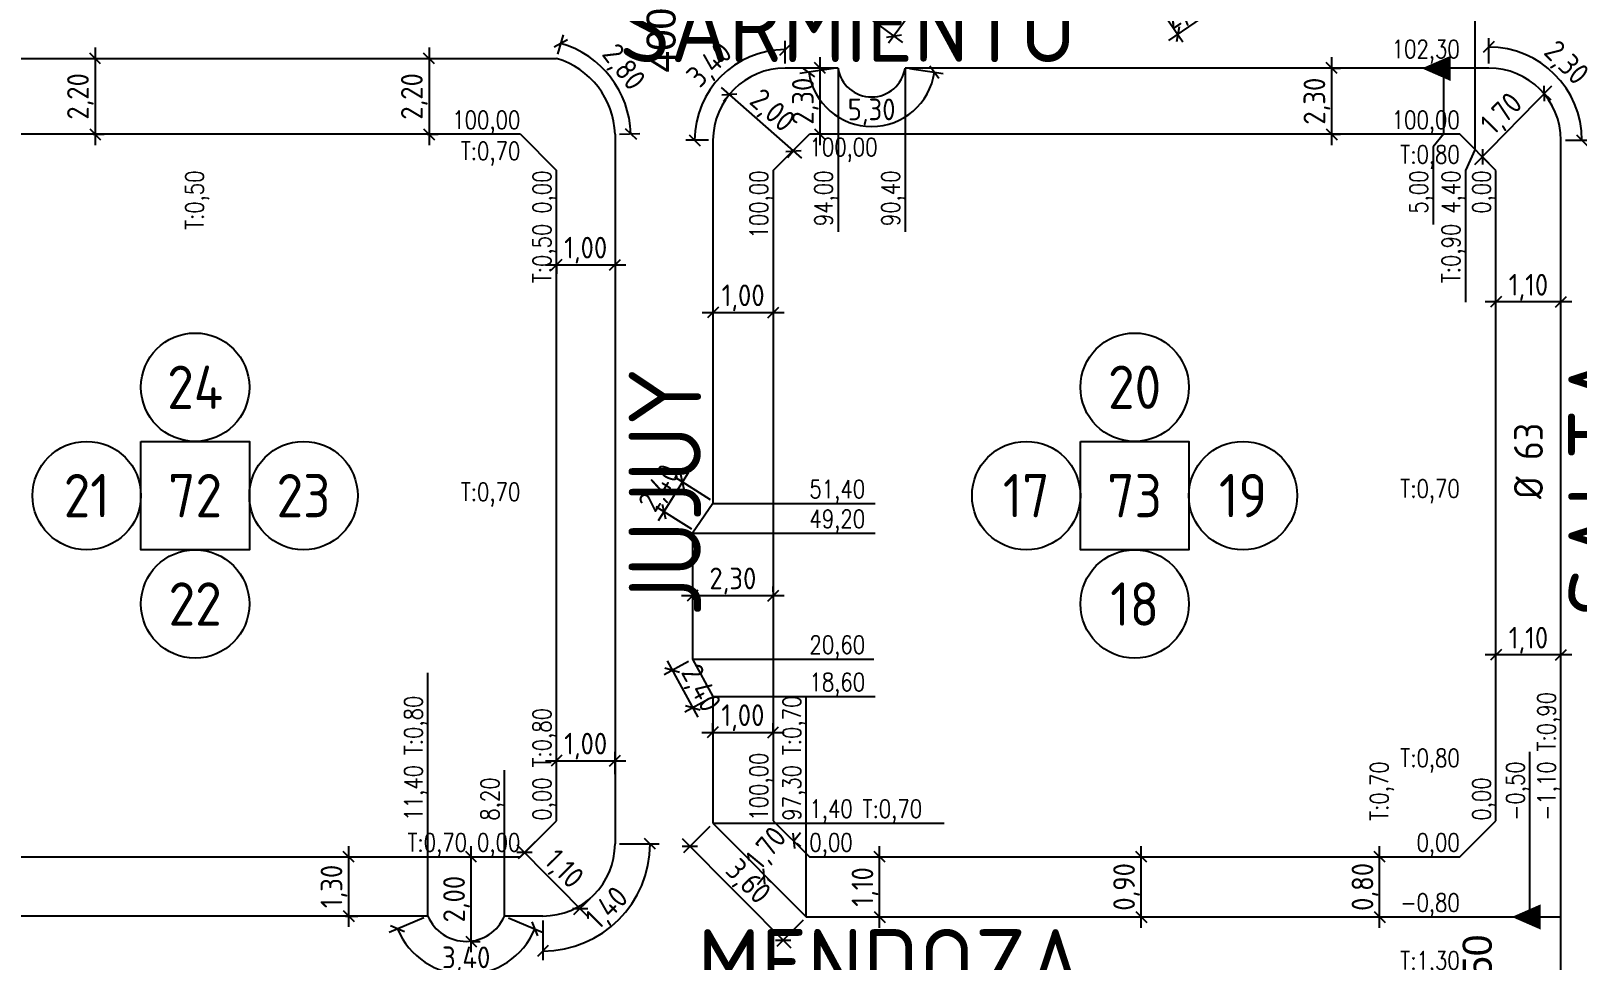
# Model space of a CAD drawing. Extents: x -48 to 13651, y -112 to 3468.
# Drawn here: x 2319.5 to 2533.5, y 1224.9 to 1353.5 of the extents above; entities that cross this region are included whole.
import ezdxf
from ezdxf.enums import TextEntityAlignment as Align

# ---------------------------------------------------------------- set-up
doc = ezdxf.new("R2010")
doc.units = 0
doc.header["$LTSCALE"] = 6
doc.header["$MEASUREMENT"] = 0
doc.layers.get('0').update_dxf_attribs({"linetype": 'CONTINUOUS'})
doc.layers.get('DEFPOINTS').update_dxf_attribs({"linetype": 'CONTINUOUS'})
for name, color, linetype in [('50', 41, 'CONTINUOUS'), ('63', 171, 'CONTINUOUS'), ('COTA', 2, 'CONTINUOUS'), ('MANZANAS', 7, 'CONTINUOUS'), ('NUMCASA', 12, 'CONTINUOUS'), ('NUMERO-CROQUIS', 13, 'CONTINUOUS'), ('NUMERO-MANZANA', 4, 'CONTINUOUS'), ('PROGRESIVA', 60, 'CONTINUOUS'), ('REDUCCIONES', 13, 'CONTINUOUS'), ('TXTDIAMETRO', 7, 'CONTINUOUS')]:
    doc.layers.add(name, color=color, linetype=linetype)
doc.layers.add('ATENCION', color=7, linetype='CONTINUOUS', plot=False)
doc.styles.add('ABADIMTCONDE', font='isocp.shx')
doc.styles.add('GEOSLAB703LTBT', font='isocp.shx', dxfattribs={"width": 0.9, "height": 8})
doc.styles.add('GOTHICE', font='GOTHICE.shx', dxfattribs={"height": 0.6})
doc.styles.add('ROMANS', font='romans.shx', dxfattribs={"width": 0.8, "height": 2.5})
doc.dimstyles.new('COTA02', dxfattribs={"dimtxt": 3, "dimasz": 1.5, "dimexe": 1.25, "dimexo": 0.625, "dimgap": 0.3, "dimtad": 1, "dimtoh": 1, "dimdsep": 46, "dimlunit": 6, "dimtxsty": 'ABADIMTCONDE', "dimblk1": 'OBLIQUE', "dimblk2": 'OBLIQUE', "dimsah": 1, "dimcen": 2.5, "dimdle": 1.5, "dimclrd": 60, "dimclre": 60, "dimclrt": 256, "dimadec": 0, "dimazin": 0, "dimtfac": 1, "dimtix": 1, "dimtofl": 0, "dimtmove": 0, "dimatfit": 0, "dimldrblk": 'OBLIQUE', "dimfxl": 1, "dimtolj": 1, "dimtzin": 0, "dimarcsym": 0})

# ---------------------------------------------------------------- blocks, each defined once
blk = doc.blocks.new('_OBLIQUE')
at = {"color": 0, "linetype": 'ByBlock'}
blk.add_line((-0.5, -0.5), (0.5, 0.5), dxfattribs=at)
blk = doc.blocks.new('*D57')
at = {"layer": 'COTA', "color": 60, "lineweight": -2, "transparency": 16777216}
for p, q in [((2434.78, 1361.59), (2431.28, 1356.85)), ((2440.14, 1351.87), (2430.82, 1358.75)), ((2441.69, 1356.49), (2438.19, 1351.75))]:
    blk.add_line(p, q, dxfattribs=at)
at = {"layer": 'DEFPOINTS', "color": 0, "transparency": 16777216}
for p in [(2435.15, 1362.1), (2432.02, 1357.86), (2442.06, 1357)]:
    blk.add_point(p, dxfattribs=at)
at = {"layer": 'COTA', "color": 60, "lineweight": -2, "transparency": 16777216, "xscale": 1.5, "yscale": 1.5, "zscale": 1.5}
for p, rotation in [((2432.02, 1357.86), 143.5739151865814), ((2438.94, 1352.76), 323.5739151865814)]:
    blk.add_blockref('_OBLIQUE', p, dxfattribs=dict(at, rotation=rotation))
at = {"layer": 'COTA', "transparency": 16777216, "insert": (2436.68, 1356.94), "char_height": 3, "attachment_point": 5, "rotation": 323.5739, "style": 'ABADIMTCONDE'}
blk.add_mtext('\\A1;3,00', dxfattribs=at)
blk = doc.blocks.new('*D60')
at = {"layer": 'COTA', "color": 60, "lineweight": -2, "transparency": 16777216}
for p, q in [((2480.62, 1359.78), (2483.73, 1355.25)), ((2475.81, 1356.48), (2478.92, 1351.95)), ((2476.98, 1352.13), (2484.26, 1357.13))]:
    blk.add_line(p, q, dxfattribs=at)
at = {"layer": 'DEFPOINTS', "color": 0, "transparency": 16777216}
for p in [(2480.26, 1360.3), (2475.46, 1357), (2483.02, 1356.28)]:
    blk.add_point(p, dxfattribs=at)
at = {"layer": 'COTA', "color": 60, "lineweight": -2, "transparency": 16777216, "xscale": 1.5, "yscale": 1.5, "zscale": 1.5}
for p, rotation in [((2483.02, 1356.28), 34.46644247113469), ((2478.21, 1352.98), 214.4664424711347)]:
    blk.add_blockref('_OBLIQUE', p, dxfattribs=dict(at, rotation=rotation))
at = {"layer": 'COTA', "transparency": 16777216, "insert": (2479.47, 1356.3), "char_height": 3, "attachment_point": 5, "rotation": 34.4664, "style": 'ABADIMTCONDE'}
blk.add_mtext('\\A1;2,50', dxfattribs=at)
blk = doc.blocks.new('*D64')
at = {"layer": 'COTA', "color": 60, "lineweight": -2, "transparency": 16777216}
for p, q in [((2423.89, 1348.94), (2423.89, 1352.1)), ((2413.27, 1338.32), (2410.11, 1338.32))]:
    blk.add_line(p, q, dxfattribs=at)
blk.add_arc((2423.89, 1338.32), 12.54, 90, 180, dxfattribs=at)
at = {"layer": 'DEFPOINTS', "color": 0, "transparency": 16777216}
for p in [(2417.62, 1349.17), (2423.89, 1348.32), (2413.89, 1338.32), (2423.89, 1338.32)]:
    blk.add_point(p, dxfattribs=at)
at = {"layer": 'COTA', "color": 60, "lineweight": -2, "transparency": 16777216, "xscale": 1.5, "yscale": 1.5, "zscale": 1.5}
blk.add_blockref('_OBLIQUE', (2423.89, 1350.85), dxfattribs=at)
at = {"layer": 'COTA', "color": 60, "lineweight": -2, "transparency": 16777216, "xscale": 1.5, "yscale": 1.5, "zscale": 1.5, "rotation": 270.0000000000009}
blk.add_blockref('_OBLIQUE', (2411.36, 1338.32), dxfattribs=at)
at = {"layer": 'COTA', "transparency": 16777216, "insert": (2413.6, 1348.61), "char_height": 3, "attachment_point": 5, "rotation": 45, "style": 'ABADIMTCONDE'}
blk.add_mtext('\\A1;3,40', dxfattribs=at)
blk = doc.blocks.new('*D65')
at = {"layer": 'COTA', "color": 60, "lineweight": -2, "transparency": 16777216}
for p, q in [((2410.47, 1292.29), (2406.29, 1285.67)), ((2413.53, 1288.58), (2408.61, 1291.69)), ((2410.96, 1284.5), (2406.04, 1287.61))]:
    blk.add_line(p, q, dxfattribs=at)
at = {"layer": 'DEFPOINTS', "color": 0, "transparency": 16777216}
for p in [(2414.06, 1288.24), (2407.09, 1286.94), (2411.48, 1284.17)]:
    blk.add_point(p, dxfattribs=at)
at = {"layer": 'COTA', "color": 60, "lineweight": -2, "transparency": 16777216, "xscale": 1.5, "yscale": 1.5, "zscale": 1.5}
for p, rotation in [((2409.67, 1291.02), 57.70841226789258), ((2407.09, 1286.94), 237.7084122678926)]:
    blk.add_blockref('_OBLIQUE', p, dxfattribs=dict(at, rotation=rotation))
at = {"layer": 'COTA', "transparency": 16777216, "insert": (2406.67, 1290.06), "char_height": 3, "attachment_point": 5, "rotation": 57.7084, "style": 'ABADIMTCONDE'}
blk.add_mtext('\\A1;2,40', dxfattribs=at)
blk = doc.blocks.new('*D66')
at = {"layer": 'COTA', "color": 60, "lineweight": -2, "transparency": 16777216}
for p, q in [((2410.5, 1266.19), (2407.15, 1264.35)), ((2407.53, 1266.26), (2411.81, 1258.48)), ((2413.34, 1261.03), (2410, 1259.19))]:
    blk.add_line(p, q, dxfattribs=at)
at = {"layer": 'DEFPOINTS', "color": 0, "transparency": 16777216}
for p in [(2411.05, 1266.49), (2413.89, 1261.34), (2411.09, 1259.79)]:
    blk.add_point(p, dxfattribs=at)
at = {"layer": 'COTA', "color": 60, "lineweight": -2, "transparency": 16777216, "xscale": 1.5, "yscale": 1.5, "zscale": 1.5}
for p, rotation in [((2408.25, 1264.95), 118.8487493881126), ((2411.09, 1259.79), 298.8487493881127)]:
    blk.add_blockref('_OBLIQUE', p, dxfattribs=dict(at, rotation=rotation))
at = {"layer": 'COTA', "transparency": 16777216, "insert": (2411.99, 1262.36), "char_height": 3, "attachment_point": 5, "rotation": 298.8487, "style": 'ABADIMTCONDE'}
blk.add_mtext('\\A1;2,40', dxfattribs=at)
blk = doc.blocks.new('*D67')
at = {"layer": 'COTA', "color": 60, "lineweight": -2, "transparency": 16777216}
for p, q in [((2412.35, 1256.38), (2423.72, 1256.38)), ((2413.85, 1256.36), (2413.85, 1257.63)), ((2422.22, 1256.36), (2422.22, 1257.63))]:
    blk.add_line(p, q, dxfattribs=at)
at = {"layer": 'DEFPOINTS', "color": 0, "transparency": 16777216}
for p in [(2422.22, 1256.38), (2413.85, 1255.73), (2422.22, 1255.73)]:
    blk.add_point(p, dxfattribs=at)
at = {"layer": 'COTA', "color": 60, "lineweight": -2, "transparency": 16777216, "xscale": 1.5, "yscale": 1.5, "zscale": 1.5, "rotation": 180}
blk.add_blockref('_OBLIQUE', (2413.85, 1256.38), dxfattribs=at)
at = {"layer": 'COTA', "color": 60, "lineweight": -2, "transparency": 16777216, "xscale": 1.5, "yscale": 1.5, "zscale": 1.5}
blk.add_blockref('_OBLIQUE', (2422.22, 1256.38), dxfattribs=at)
at = {"layer": 'COTA', "transparency": 16777216, "insert": (2418.03, 1258.4), "char_height": 3, "attachment_point": 5, "style": 'ABADIMTCONDE'}
blk.add_mtext('\\A1;1,00', dxfattribs=at)
blk = doc.blocks.new('*D68')
at = {"layer": 'COTA', "color": 60, "lineweight": -2, "transparency": 16777216}
for p, q in [((2425.06, 1241.36), (2426.02, 1242.51)), ((2425.5, 1241), (2426.02, 1240.56)), ((2420.98, 1236.42), (2420.03, 1235.27)), ((2421.42, 1236.06), (2421.94, 1235.63))]:
    blk.add_line(p, q, dxfattribs=at)
at = {"layer": 'DEFPOINTS', "color": 0, "transparency": 16777216}
for p in [(2425.02, 1241.4), (2425.06, 1241.36), (2420.94, 1236.46)]:
    blk.add_point(p, dxfattribs=at)
at = {"layer": 'COTA', "color": 60, "lineweight": -2, "transparency": 16777216, "xscale": 1.5, "yscale": 1.5, "zscale": 1.5}
for p, rotation in [((2425.06, 1241.36), 230.4229282669788), ((2420.98, 1236.42), 50.42292826697884)]:
    blk.add_blockref('_OBLIQUE', p, dxfattribs=dict(at, rotation=rotation))
at = {"layer": 'COTA', "transparency": 16777216, "insert": (2421.46, 1240.18), "char_height": 3, "attachment_point": 5, "rotation": 50.4229, "style": 'ABADIMTCONDE'}
blk.add_mtext('\\A1;1,70', dxfattribs=at)
blk = doc.blocks.new('*D69')
at = {"layer": 'COTA', "color": 60, "lineweight": -2, "transparency": 16777216}
for p, q in [((2413.45, 1243.36), (2409.8, 1239.72)), ((2409.62, 1241.67), (2424.65, 1226.57)), ((2426.36, 1230.39), (2422.71, 1226.75))]:
    blk.add_line(p, q, dxfattribs=at)
at = {"layer": 'DEFPOINTS', "color": 0, "transparency": 16777216}
for p in [(2413.89, 1243.8), (2426.81, 1230.83), (2423.6, 1227.63)]:
    blk.add_point(p, dxfattribs=at)
at = {"layer": 'COTA', "color": 60, "lineweight": -2, "transparency": 16777216, "xscale": 1.5, "yscale": 1.5, "zscale": 1.5}
for p, rotation in [((2410.68, 1240.6), 134.874381606432), ((2423.6, 1227.63), 314.874381606432)]:
    blk.add_blockref('_OBLIQUE', p, dxfattribs=dict(at, rotation=rotation))
at = {"layer": 'COTA', "transparency": 16777216, "insert": (2418.57, 1235.55), "char_height": 3, "attachment_point": 5, "rotation": 314.8744, "style": 'ABADIMTCONDE'}
blk.add_mtext('\\A1;3,60', dxfattribs=at)
blk = doc.blocks.new('*D70')
at = {"layer": 'COTA', "color": 60, "lineweight": -2, "transparency": 16777216}
for p, q in [((2532.73, 1267.11), (2520.73, 1267.11)), ((2522.23, 1267.73), (2522.23, 1268.36)), ((2531.23, 1267.52), (2531.23, 1268.36))]:
    blk.add_line(p, q, dxfattribs=at)
at = {"layer": 'DEFPOINTS', "color": 0, "transparency": 16777216}
for p in [(2522.23, 1267.11), (2522.23, 1267.11), (2531.23, 1266.89)]:
    blk.add_point(p, dxfattribs=at)
at = {"layer": 'COTA', "color": 60, "lineweight": -2, "transparency": 16777216, "xscale": 1.5, "yscale": 1.5, "zscale": 1.5, "rotation": 180}
blk.add_blockref('_OBLIQUE', (2522.23, 1267.11), dxfattribs=at)
at = {"layer": 'COTA', "color": 60, "lineweight": -2, "transparency": 16777216, "xscale": 1.5, "yscale": 1.5, "zscale": 1.5}
blk.add_blockref('_OBLIQUE', (2531.23, 1267.11), dxfattribs=at)
at = {"layer": 'COTA', "transparency": 16777216, "insert": (2526.73, 1269.13), "char_height": 3, "attachment_point": 5, "style": 'ABADIMTCONDE'}
blk.add_mtext('\\A1;1,10', dxfattribs=at)
blk = doc.blocks.new('*D71')
at = {"layer": 'COTA', "color": 60, "lineweight": -2, "transparency": 16777216}
for p, q in [((2521.23, 1348.94), (2521.23, 1352.47)), ((2531.86, 1338.32), (2535.38, 1338.32))]:
    blk.add_line(p, q, dxfattribs=at)
blk.add_arc((2521.23, 1338.32), 12.9, 0, 90, dxfattribs=at)
at = {"layer": 'DEFPOINTS', "color": 0, "transparency": 16777216}
for p in [(2521.23, 1348.32), (2532.4, 1344.77), (2521.23, 1338.32), (2531.23, 1338.32)]:
    blk.add_point(p, dxfattribs=at)
at = {"layer": 'COTA', "color": 60, "lineweight": -2, "transparency": 16777216, "xscale": 1.5, "yscale": 1.5, "zscale": 1.5}
for p, rotation in [((2521.23, 1351.22), 179.9999999999991), ((2534.13, 1338.32), 270.0000000000009)]:
    blk.add_blockref('_OBLIQUE', p, dxfattribs=dict(at, rotation=rotation))
at = {"layer": 'COTA', "transparency": 16777216, "insert": (2531.79, 1348.87), "char_height": 3, "attachment_point": 5, "rotation": 315, "style": 'ABADIMTCONDE'}
blk.add_mtext('\\A1;2,30', dxfattribs=at)
blk = doc.blocks.new('*D72')
at = {"layer": 'COTA', "color": 60, "lineweight": -2, "transparency": 16777216}
for p, q in [((2430.58, 1348.23), (2425.91, 1347.54)), ((2441.09, 1348.23), (2445.76, 1347.54))]:
    blk.add_line(p, q, dxfattribs=at)
blk.add_arc((2435.84, 1349), 8.78, 188.3319, 351.6681, dxfattribs=at)
at = {"layer": 'DEFPOINTS', "color": 0, "transparency": 16777216}
for p in [(2431.2, 1348.32), (2435.84, 1349), (2440.47, 1348.32), (2431.82, 1341.19)]:
    blk.add_point(p, dxfattribs=at)
at = {"layer": 'COTA', "color": 60, "lineweight": -2, "transparency": 16777216, "xscale": 1.5, "yscale": 1.5, "zscale": 1.5}
for p, rotation in [((2427.14, 1347.72), 98.33186149736349), ((2444.53, 1347.72), 81.6681385026376)]:
    blk.add_blockref('_OBLIQUE', p, dxfattribs=dict(at, rotation=rotation))
at = {"layer": 'COTA', "transparency": 16777216, "insert": (2435.84, 1342.24), "char_height": 3, "attachment_point": 5, "style": 'ABADIMTCONDE'}
blk.add_mtext('\\A1;5,30', dxfattribs=at)
blk = doc.blocks.new('*D75')
at = {"layer": 'COTA', "color": 60, "lineweight": -2, "transparency": 16777216}
for p, q in [((2373.87, 1230.72), (2369.07, 1228.69)), ((2385.61, 1230.72), (2390.41, 1228.69))]:
    blk.add_line(p, q, dxfattribs=at)
blk.add_arc((2379.74, 1233.19), 10.33, 202.8659, 337.1341, dxfattribs=at)
at = {"layer": 'DEFPOINTS', "color": 0, "transparency": 16777216}
for p in [(2379.74, 1233.19), (2374.44, 1230.96), (2385.04, 1230.96), (2375.81, 1223.64)]:
    blk.add_point(p, dxfattribs=at)
at = {"layer": 'COTA', "color": 60, "lineweight": -2, "transparency": 16777216, "xscale": 1.5, "yscale": 1.5, "zscale": 1.5}
for p, rotation in [((2370.23, 1229.18), 112.8659083356686), ((2389.26, 1229.18), 67.13409166433141)]:
    blk.add_blockref('_OBLIQUE', p, dxfattribs=dict(at, rotation=rotation))
at = {"layer": 'COTA', "transparency": 16777216, "insert": (2379.74, 1224.89), "char_height": 3, "attachment_point": 5, "style": 'ABADIMTCONDE'}
blk.add_mtext('\\A1;3,40', dxfattribs=at)
blk = doc.blocks.new('*D77')
at = {"layer": 'COTA', "color": 60, "lineweight": -2, "transparency": 16777216}
for p, q in [((2363.03, 1239.15), (2364.73, 1239.15)), ((2363.48, 1229.46), (2363.48, 1240.65)), ((2363.03, 1230.96), (2364.73, 1230.96))]:
    blk.add_line(p, q, dxfattribs=at)
at = {"layer": 'DEFPOINTS', "color": 0, "transparency": 16777216}
for p in [(2362.4, 1239.15), (2363.48, 1239.15), (2362.4, 1230.96)]:
    blk.add_point(p, dxfattribs=at)
at = {"layer": 'COTA', "color": 60, "lineweight": -2, "transparency": 16777216, "xscale": 1.5, "yscale": 1.5, "zscale": 1.5}
for p, rotation in [((2363.48, 1239.15), 90), ((2363.48, 1230.96), 270)]:
    blk.add_blockref('_OBLIQUE', p, dxfattribs=dict(at, rotation=rotation))
at = {"layer": 'COTA', "transparency": 16777216, "insert": (2361.45, 1235.05), "char_height": 3, "attachment_point": 5, "rotation": 90, "style": 'ABADIMTCONDE'}
blk.add_mtext('\\A1;1,30', dxfattribs=at)
blk = doc.blocks.new('*D79')
at = {"layer": 'COTA', "color": 60, "lineweight": -2, "transparency": 16777216}
for p, q in [((2519.31, 1334.96), (2529.97, 1345.85)), ((2528.75, 1344.95), (2529.82, 1343.9)), ((2520.18, 1336.21), (2521.25, 1335.16))]:
    blk.add_line(p, q, dxfattribs=at)
at = {"layer": 'DEFPOINTS', "color": 0, "transparency": 16777216}
for p in [(2528.3, 1345.39), (2528.92, 1344.78), (2519.73, 1336.65)]:
    blk.add_point(p, dxfattribs=at)
at = {"layer": 'COTA', "color": 60, "lineweight": -2, "transparency": 16777216, "xscale": 1.5, "yscale": 1.5, "zscale": 1.5}
for p, rotation in [((2528.92, 1344.78), 45.58286767082291), ((2520.36, 1336.03), 225.5828676708229)]:
    blk.add_blockref('_OBLIQUE', p, dxfattribs=dict(at, rotation=rotation))
at = {"layer": 'COTA', "transparency": 16777216, "insert": (2523.19, 1341.82), "char_height": 3, "attachment_point": 5, "rotation": 45.5829, "style": 'ABADIMTCONDE'}
blk.add_mtext('\\A1;1,70', dxfattribs=at)
blk = doc.blocks.new('*D80')
at = {"layer": 'COTA', "color": 60, "lineweight": -2, "transparency": 16777216}
for p, q in [((2532.73, 1315.95), (2520.73, 1315.95)), ((2522.23, 1316.1), (2522.23, 1317.2)), ((2531.23, 1316.1), (2531.23, 1317.2))]:
    blk.add_line(p, q, dxfattribs=at)
at = {"layer": 'DEFPOINTS', "color": 0, "transparency": 16777216}
for p in [(2522.23, 1315.95), (2522.23, 1315.47), (2531.23, 1315.47)]:
    blk.add_point(p, dxfattribs=at)
at = {"layer": 'COTA', "color": 60, "lineweight": -2, "transparency": 16777216, "xscale": 1.5, "yscale": 1.5, "zscale": 1.5, "rotation": 180}
blk.add_blockref('_OBLIQUE', (2522.23, 1315.95), dxfattribs=at)
at = {"layer": 'COTA', "color": 60, "lineweight": -2, "transparency": 16777216, "xscale": 1.5, "yscale": 1.5, "zscale": 1.5}
blk.add_blockref('_OBLIQUE', (2531.23, 1315.95), dxfattribs=at)
at = {"layer": 'COTA', "transparency": 16777216, "insert": (2526.73, 1317.97), "char_height": 3, "attachment_point": 5, "style": 'ABADIMTCONDE'}
blk.add_mtext('\\A1;1,10', dxfattribs=at)
blk = doc.blocks.new('*D81')
at = {"layer": 'COTA', "color": 60, "lineweight": -2, "transparency": 16777216}
for p, q in [((2499.47, 1348.32), (2500.74, 1348.32)), ((2499.49, 1349.82), (2499.49, 1337.65)), ((2499.47, 1339.15), (2500.74, 1339.15))]:
    blk.add_line(p, q, dxfattribs=at)
at = {"layer": 'DEFPOINTS', "color": 0, "transparency": 16777216}
for p in [(2498.84, 1348.32), (2498.84, 1339.15), (2499.49, 1339.15)]:
    blk.add_point(p, dxfattribs=at)
at = {"layer": 'COTA', "color": 60, "lineweight": -2, "transparency": 16777216, "xscale": 1.5, "yscale": 1.5, "zscale": 1.5}
for p, rotation in [((2499.49, 1348.32), 90), ((2499.49, 1339.15), 270)]:
    blk.add_blockref('_OBLIQUE', p, dxfattribs=dict(at, rotation=rotation))
at = {"layer": 'COTA', "transparency": 16777216, "insert": (2497.46, 1343.73), "char_height": 3, "attachment_point": 5, "rotation": 90, "style": 'ABADIMTCONDE'}
blk.add_mtext('\\A1;2,30', dxfattribs=at)
blk = doc.blocks.new('*D82')
at = {"layer": 'COTA', "color": 60, "lineweight": -2, "transparency": 16777216}
for p, q in [((2429.95, 1348.32), (2427.45, 1348.32)), ((2428.7, 1337.65), (2428.7, 1349.82)), ((2429.95, 1339.15), (2427.45, 1339.15))]:
    blk.add_line(p, q, dxfattribs=at)
at = {"layer": 'DEFPOINTS', "color": 0, "transparency": 16777216}
for p in [(2428.7, 1348.32), (2430.58, 1348.32), (2430.58, 1339.15)]:
    blk.add_point(p, dxfattribs=at)
at = {"layer": 'COTA', "color": 60, "lineweight": -2, "transparency": 16777216, "xscale": 1.5, "yscale": 1.5, "zscale": 1.5}
for p, rotation in [((2428.7, 1348.32), 90), ((2428.7, 1339.15), 270)]:
    blk.add_blockref('_OBLIQUE', p, dxfattribs=dict(at, rotation=rotation))
at = {"layer": 'COTA', "transparency": 16777216, "insert": (2426.68, 1343.73), "char_height": 3, "attachment_point": 5, "rotation": 90, "style": 'ABADIMTCONDE'}
blk.add_mtext('\\A1;2,30', dxfattribs=at)
blk = doc.blocks.new('*D83')
at = {"layer": 'COTA', "color": 60, "lineweight": -2, "transparency": 16777216}
for p, q in [((2412.39, 1314.49), (2423.73, 1314.49)), ((2413.89, 1315.15), (2413.89, 1313.24)), ((2422.23, 1315.15), (2422.23, 1313.24))]:
    blk.add_line(p, q, dxfattribs=at)
at = {"layer": 'DEFPOINTS', "color": 0, "transparency": 16777216}
for p in [(2413.89, 1315.77), (2422.23, 1315.77), (2422.23, 1314.49)]:
    blk.add_point(p, dxfattribs=at)
at = {"layer": 'COTA', "color": 60, "lineweight": -2, "transparency": 16777216, "xscale": 1.5, "yscale": 1.5, "zscale": 1.5, "rotation": 180}
blk.add_blockref('_OBLIQUE', (2413.89, 1314.49), dxfattribs=at)
at = {"layer": 'COTA', "color": 60, "lineweight": -2, "transparency": 16777216, "xscale": 1.5, "yscale": 1.5, "zscale": 1.5}
blk.add_blockref('_OBLIQUE', (2422.23, 1314.49), dxfattribs=at)
at = {"layer": 'COTA', "transparency": 16777216, "insert": (2418.06, 1316.51), "char_height": 3, "attachment_point": 5, "style": 'ABADIMTCONDE'}
blk.add_mtext('\\A1;1,00', dxfattribs=at)
blk = doc.blocks.new('*D84')
at = {"layer": 'COTA', "color": 60, "lineweight": -2, "transparency": 16777216}
for p, q in [((2415.02, 1345.61), (2426.15, 1335.85)), ((2416.41, 1344.92), (2415.32, 1343.68)), ((2425.28, 1337.14), (2424.2, 1335.9))]:
    blk.add_line(p, q, dxfattribs=at)
at = {"layer": 'DEFPOINTS', "color": 0, "transparency": 16777216}
for p in [(2416.82, 1345.39), (2425.7, 1337.61), (2425.02, 1336.84)]:
    blk.add_point(p, dxfattribs=at)
at = {"layer": 'COTA', "color": 60, "lineweight": -2, "transparency": 16777216, "xscale": 1.5, "yscale": 1.5, "zscale": 1.5}
for p, rotation in [((2416.15, 1344.62), 138.7629776977509), ((2425.02, 1336.84), 318.7629776977509)]:
    blk.add_blockref('_OBLIQUE', p, dxfattribs=dict(at, rotation=rotation))
at = {"layer": 'COTA', "transparency": 16777216, "insert": (2421.92, 1342.25), "char_height": 3, "attachment_point": 5, "rotation": 318.763, "style": 'ABADIMTCONDE'}
blk.add_mtext('\\A1;2,00', dxfattribs=at)
blk = doc.blocks.new('*D85')
at = {"layer": 'COTA', "color": 60, "lineweight": -2, "transparency": 16777216}
for p, q in [((2409.55, 1275.3), (2423.73, 1275.3)), ((2411.05, 1275.83), (2411.05, 1276.55)), ((2422.23, 1275.83), (2422.23, 1276.55))]:
    blk.add_line(p, q, dxfattribs=at)
at = {"layer": 'DEFPOINTS', "color": 0, "transparency": 16777216}
for p in [(2411.05, 1275.21), (2422.23, 1275.3), (2422.23, 1275.21)]:
    blk.add_point(p, dxfattribs=at)
at = {"layer": 'COTA', "color": 60, "lineweight": -2, "transparency": 16777216, "xscale": 1.5, "yscale": 1.5, "zscale": 1.5, "rotation": 180}
blk.add_blockref('_OBLIQUE', (2411.05, 1275.3), dxfattribs=at)
at = {"layer": 'COTA', "color": 60, "lineweight": -2, "transparency": 16777216, "xscale": 1.5, "yscale": 1.5, "zscale": 1.5}
blk.add_blockref('_OBLIQUE', (2422.23, 1275.3), dxfattribs=at)
at = {"layer": 'COTA', "transparency": 16777216, "insert": (2416.64, 1277.33), "char_height": 3, "attachment_point": 5, "style": 'ABADIMTCONDE'}
blk.add_mtext('\\A1;2,30', dxfattribs=at)
blk = doc.blocks.new('*D86')
at = {"layer": 'COTA', "color": 60, "lineweight": -2, "transparency": 16777216}
for p, q in [((2436.83, 1239.15), (2438.2, 1239.15)), ((2436.95, 1229.33), (2436.95, 1240.65)), ((2436.83, 1230.83), (2438.2, 1230.83))]:
    blk.add_line(p, q, dxfattribs=at)
at = {"layer": 'DEFPOINTS', "color": 0, "transparency": 16777216}
for p in [(2436.21, 1239.15), (2436.95, 1239.15), (2436.21, 1230.83)]:
    blk.add_point(p, dxfattribs=at)
at = {"layer": 'COTA', "color": 60, "lineweight": -2, "transparency": 16777216, "xscale": 1.5, "yscale": 1.5, "zscale": 1.5}
for p, rotation in [((2436.95, 1239.15), 90), ((2436.95, 1230.83), 270)]:
    blk.add_blockref('_OBLIQUE', p, dxfattribs=dict(at, rotation=rotation))
at = {"layer": 'COTA', "transparency": 16777216, "insert": (2434.92, 1234.99), "char_height": 3, "attachment_point": 5, "rotation": 90, "style": 'ABADIMTCONDE'}
blk.add_mtext('\\A1;1,10', dxfattribs=at)
blk = doc.blocks.new('*D87')
at = {"layer": 'COTA', "color": 60, "lineweight": -2, "transparency": 16777216}
for p, q in [((2472.85, 1239.15), (2474.4, 1239.15)), ((2473.15, 1229.33), (2473.15, 1240.65)), ((2472.85, 1230.83), (2474.4, 1230.83))]:
    blk.add_line(p, q, dxfattribs=at)
at = {"layer": 'DEFPOINTS', "color": 0, "transparency": 16777216}
for p in [(2472.23, 1239.15), (2473.15, 1239.15), (2472.23, 1230.83)]:
    blk.add_point(p, dxfattribs=at)
at = {"layer": 'COTA', "color": 60, "lineweight": -2, "transparency": 16777216, "xscale": 1.5, "yscale": 1.5, "zscale": 1.5}
for p, rotation in [((2473.15, 1239.15), 90), ((2473.15, 1230.83), 270)]:
    blk.add_blockref('_OBLIQUE', p, dxfattribs=dict(at, rotation=rotation))
at = {"layer": 'COTA', "transparency": 16777216, "insert": (2471.12, 1234.99), "char_height": 3, "attachment_point": 5, "rotation": 90, "style": 'ABADIMTCONDE'}
blk.add_mtext('\\A1;0,90', dxfattribs=at)
blk = doc.blocks.new('*D88')
at = {"layer": 'COTA', "color": 60, "lineweight": -2, "transparency": 16777216}
for p, q in [((2506.14, 1229.33), (2506.14, 1240.65)), ((2506.51, 1239.15), (2507.39, 1239.15)), ((2506.51, 1230.83), (2507.39, 1230.83))]:
    blk.add_line(p, q, dxfattribs=at)
at = {"layer": 'DEFPOINTS', "color": 0, "transparency": 16777216}
for p in [(2505.89, 1239.15), (2506.14, 1239.15), (2505.89, 1230.83)]:
    blk.add_point(p, dxfattribs=at)
at = {"layer": 'COTA', "color": 60, "lineweight": -2, "transparency": 16777216, "xscale": 1.5, "yscale": 1.5, "zscale": 1.5}
for p, rotation in [((2506.14, 1239.15), 90), ((2506.14, 1230.83), 270)]:
    blk.add_blockref('_OBLIQUE', p, dxfattribs=dict(at, rotation=rotation))
at = {"layer": 'COTA', "transparency": 16777216, "insert": (2504.11, 1234.99), "char_height": 3, "attachment_point": 5, "rotation": 90, "style": 'ABADIMTCONDE'}
blk.add_mtext('\\A1;0,80', dxfattribs=at)
blk = doc.blocks.new('*D92')
at = {"layer": 'COTA', "color": 60, "lineweight": -2, "transparency": 16777216}
for p, q in [((2389.29, 1241.21), (2386.93, 1238.87)), ((2386.76, 1240.82), (2396.54, 1230.92)), ((2396.96, 1233.45), (2394.6, 1231.11))]:
    blk.add_line(p, q, dxfattribs=at)
at = {"layer": 'DEFPOINTS', "color": 0, "transparency": 16777216}
for p in [(2389.73, 1241.65), (2397.41, 1233.89), (2395.49, 1231.99)]:
    blk.add_point(p, dxfattribs=at)
at = {"layer": 'COTA', "color": 60, "lineweight": -2, "transparency": 16777216, "xscale": 1.5, "yscale": 1.5, "zscale": 1.5}
for p, rotation in [((2387.82, 1239.75), 134.6860791204144), ((2395.49, 1231.99), 314.6860791204144)]:
    blk.add_blockref('_OBLIQUE', p, dxfattribs=dict(at, rotation=rotation))
at = {"layer": 'COTA', "transparency": 16777216, "insert": (2393.09, 1237.29), "char_height": 3, "attachment_point": 5, "rotation": 314.6861, "style": 'ABADIMTCONDE'}
blk.add_mtext('\\A1;1,10', dxfattribs=at)
blk = doc.blocks.new('*D93')
at = {"layer": 'COTA', "color": 60, "lineweight": -2, "transparency": 16777216}
for p, q in [((2400.96, 1240.96), (2406.43, 1240.96)), ((2390.34, 1230.33), (2390.34, 1224.86))]:
    blk.add_line(p, q, dxfattribs=at)
blk.add_arc((2390.34, 1240.96), 14.85, 270, 360, dxfattribs=at)
at = {"layer": 'DEFPOINTS', "color": 0, "transparency": 16777216}
for p in [(2390.34, 1240.96), (2400.34, 1240.96), (2390.34, 1230.96), (2397.76, 1228.1)]:
    blk.add_point(p, dxfattribs=at)
at = {"layer": 'COTA', "color": 60, "lineweight": -2, "transparency": 16777216, "xscale": 1.5, "yscale": 1.5, "zscale": 1.5}
for p, rotation in [((2405.18, 1240.96), 89.99999999999912), ((2390.34, 1226.11), 179.9999999999991)]:
    blk.add_blockref('_OBLIQUE', p, dxfattribs=dict(at, rotation=rotation))
at = {"layer": 'COTA', "transparency": 16777216, "insert": (2399.4, 1231.89), "char_height": 3, "attachment_point": 5, "rotation": 45, "style": 'ABADIMTCONDE'}
blk.add_mtext('\\A1;1,40', dxfattribs=at)
blk = doc.blocks.new('*D94')
at = {"layer": 'COTA', "color": 60, "lineweight": -2, "transparency": 16777216}
for p, q in [((2390.73, 1252.45), (2401.84, 1252.45)), ((2392.23, 1250.58), (2392.23, 1253.7)), ((2400.34, 1250.58), (2400.34, 1253.7))]:
    blk.add_line(p, q, dxfattribs=at)
at = {"layer": 'DEFPOINTS', "color": 0, "transparency": 16777216}
for p in [(2400.34, 1252.45), (2392.23, 1249.95), (2400.34, 1249.95)]:
    blk.add_point(p, dxfattribs=at)
at = {"layer": 'COTA', "color": 60, "lineweight": -2, "transparency": 16777216, "xscale": 1.5, "yscale": 1.5, "zscale": 1.5, "rotation": 180}
blk.add_blockref('_OBLIQUE', (2392.23, 1252.45), dxfattribs=at)
at = {"layer": 'COTA', "color": 60, "lineweight": -2, "transparency": 16777216, "xscale": 1.5, "yscale": 1.5, "zscale": 1.5}
blk.add_blockref('_OBLIQUE', (2400.34, 1252.45), dxfattribs=at)
at = {"layer": 'COTA', "transparency": 16777216, "insert": (2396.28, 1254.47), "char_height": 3, "attachment_point": 5, "style": 'ABADIMTCONDE'}
blk.add_mtext('\\A1;1,00', dxfattribs=at)
blk = doc.blocks.new('*D95')
at = {"layer": 'COTA', "color": 60, "lineweight": -2, "transparency": 16777216}
for p, q in [((2390.73, 1321.09), (2401.84, 1321.09)), ((2392.23, 1321.18), (2392.23, 1319.84)), ((2400.34, 1321.18), (2400.34, 1319.84))]:
    blk.add_line(p, q, dxfattribs=at)
at = {"layer": 'DEFPOINTS', "color": 0, "transparency": 16777216}
for p in [(2392.23, 1321.8), (2400.34, 1321.8), (2400.34, 1321.09)]:
    blk.add_point(p, dxfattribs=at)
at = {"layer": 'COTA', "color": 60, "lineweight": -2, "transparency": 16777216, "xscale": 1.5, "yscale": 1.5, "zscale": 1.5, "rotation": 180}
blk.add_blockref('_OBLIQUE', (2392.23, 1321.09), dxfattribs=at)
at = {"layer": 'COTA', "color": 60, "lineweight": -2, "transparency": 16777216, "xscale": 1.5, "yscale": 1.5, "zscale": 1.5}
blk.add_blockref('_OBLIQUE', (2400.34, 1321.09), dxfattribs=at)
at = {"layer": 'COTA', "transparency": 16777216, "insert": (2396.28, 1323.11), "char_height": 3, "attachment_point": 5, "style": 'ABADIMTCONDE'}
blk.add_mtext('\\A1;1,00', dxfattribs=at)
blk = doc.blocks.new('*D96')
at = {"layer": 'COTA', "color": 60, "lineweight": -2, "transparency": 16777216}
for p, q in [((2374.6, 1351.14), (2374.6, 1337.65)), ((2374.33, 1349.64), (2375.85, 1349.64)), ((2374.33, 1339.15), (2375.85, 1339.15))]:
    blk.add_line(p, q, dxfattribs=at)
at = {"layer": 'DEFPOINTS', "color": 0, "transparency": 16777216}
for p in [(2373.7, 1349.64), (2373.7, 1339.15), (2374.6, 1339.15)]:
    blk.add_point(p, dxfattribs=at)
at = {"layer": 'COTA', "color": 60, "lineweight": -2, "transparency": 16777216, "xscale": 1.5, "yscale": 1.5, "zscale": 1.5}
for p, rotation in [((2374.6, 1349.64), 90), ((2374.6, 1339.15), 270)]:
    blk.add_blockref('_OBLIQUE', p, dxfattribs=dict(at, rotation=rotation))
at = {"layer": 'COTA', "transparency": 16777216, "insert": (2372.57, 1344.39), "char_height": 3, "attachment_point": 5, "rotation": 90, "style": 'ABADIMTCONDE'}
blk.add_mtext('\\A1;2,20', dxfattribs=at)
blk = doc.blocks.new('*D97')
at = {"layer": 'COTA', "color": 60, "lineweight": -2, "transparency": 16777216}
for p, q in [((2328.4, 1351.14), (2328.4, 1337.65)), ((2328.12, 1349.64), (2329.65, 1349.64)), ((2328.12, 1339.15), (2329.65, 1339.15))]:
    blk.add_line(p, q, dxfattribs=at)
at = {"layer": 'DEFPOINTS', "color": 0, "transparency": 16777216}
for p in [(2327.5, 1349.64), (2327.5, 1339.15), (2328.4, 1339.15)]:
    blk.add_point(p, dxfattribs=at)
at = {"layer": 'COTA', "color": 60, "lineweight": -2, "transparency": 16777216, "xscale": 1.5, "yscale": 1.5, "zscale": 1.5}
for p, rotation in [((2328.4, 1349.64), 90), ((2328.4, 1339.15), 270)]:
    blk.add_blockref('_OBLIQUE', p, dxfattribs=dict(at, rotation=rotation))
at = {"layer": 'COTA', "transparency": 16777216, "insert": (2326.37, 1344.39), "char_height": 3, "attachment_point": 5, "rotation": 90, "style": 'ABADIMTCONDE'}
blk.add_mtext('\\A1;2,20', dxfattribs=at)
blk = doc.blocks.new('*D1059')
at = {"layer": 'COTA', "color": 60, "lineweight": -2, "transparency": 16777216}
for p, q in [((2392.41, 1350.24), (2393.2, 1352.93)), ((2400.96, 1339.16), (2403.77, 1339.25))]:
    blk.add_line(p, q, dxfattribs=at)
blk.add_arc((2389.05, 1338.81), 13.47, 1.7242, 73.6331, dxfattribs=at)
at = {"layer": 'DEFPOINTS', "color": 0, "transparency": 16777216}
for p in [(2392.23, 1349.64), (2401.19, 1344.65), (2389.05, 1338.81), (2400.34, 1339.15)]:
    blk.add_point(p, dxfattribs=at)
at = {"layer": 'COTA', "color": 60, "lineweight": -2, "transparency": 16777216, "xscale": 1.5, "yscale": 1.5, "zscale": 1.5}
for p, rotation in [((2392.85, 1351.73), 163.6331454066613), ((2402.52, 1339.21), 271.724242991795)]:
    blk.add_blockref('_OBLIQUE', p, dxfattribs=dict(at, rotation=rotation))
at = {"layer": 'COTA', "transparency": 16777216, "insert": (2401.32, 1348.28), "char_height": 3, "attachment_point": 5, "rotation": 307.6787, "style": 'ABADIMTCONDE'}
blk.add_mtext('\\A1;2,80', dxfattribs=at)
blk = doc.blocks.new('*D1064')
at = {"layer": 'COTA', "color": 60, "lineweight": -2, "transparency": 16777216}
for p, q in [((2380.29, 1239.15), (2381.69, 1239.15)), ((2380.44, 1225.94), (2380.44, 1240.65)), ((2380.29, 1227.44), (2381.69, 1227.44))]:
    blk.add_line(p, q, dxfattribs=at)
at = {"layer": 'DEFPOINTS', "color": 0, "transparency": 16777216}
for p in [(2379.67, 1239.15), (2380.44, 1239.15), (2379.67, 1227.44)]:
    blk.add_point(p, dxfattribs=at)
at = {"layer": 'COTA', "color": 60, "lineweight": -2, "transparency": 16777216, "xscale": 1.5, "yscale": 1.5, "zscale": 1.5}
for p, rotation in [((2380.44, 1239.15), 90), ((2380.44, 1227.44), 270)]:
    blk.add_blockref('_OBLIQUE', p, dxfattribs=dict(at, rotation=rotation))
at = {"layer": 'COTA', "transparency": 16777216, "insert": (2378.41, 1233.3), "char_height": 3, "attachment_point": 5, "rotation": 90, "style": 'ABADIMTCONDE'}
blk.add_mtext('\\A1;2,00', dxfattribs=at)
blk = doc.blocks.new('D63')
at = {"layer": 'TXTDIAMETRO', "color": 7, "ltscale": 0.1, "style": 'ABADIMTCONDE'}
blk.add_text('Ø 63', height=4, dxfattribs=at).set_placement((0, 0), align=Align.MIDDLE)

msp = doc.modelspace()

# ---------------------------------------------------------------- linework, layer by layer
at = {"layer": '50', "ltscale": 0.1}
for p, q in [((2302.318, 1349.637), (2392.234, 1349.637)), ((2431.198, 1348.318), (2423.891, 1348.318)), ((2514.958, 1348.318), (2440.472, 1348.318)), ((2400.336, 1339.145), (2400.336, 1240.958)), ((2413.891, 1338.318), (2413.891, 1288.052)), ((2413.891, 1288.052), (2411.05, 1283.926)), ((2411.05, 1283.926), (2411.05, 1266.494)), ((2411.05, 1266.494), (2413.891, 1261.336)), ((2413.891, 1261.336), (2413.891, 1243.8)), ((2413.891, 1243.8), (2426.806, 1230.829)), ((2374.445, 1230.958), (2303.262, 1230.958)), ((2390.336, 1230.958), (2385.037, 1230.958)), ((2426.806, 1230.829), (2526.921, 1230.829))]:
    msp.add_line(p, q, dxfattribs=at)
for centre, radius, start, end in [((2389.053, 1338.806), 11.288, 1.72424, 73.63315), ((2423.891, 1338.318), 10, 90, 180), ((2435.835, 1348.997), 4.686, 188.33186, 351.66814), ((2390.336, 1240.958), 10, 270, 0), ((2379.741, 1233.192), 5.748, 202.86591, 337.13409)]:
    msp.add_arc(centre, radius, start, end, dxfattribs=at)
at = {"layer": '63', "ltscale": 0.1}
for p, q in [((2519.286, 1360.216), (2519.286, 1348.332)), ((2521.23, 1348.318), (2514.958, 1348.318)), ((2531.23, 1217.11), (2531.23, 1338.318)), ((2526.921, 1230.829), (2531.23, 1230.829))]:
    msp.add_line(p, q, dxfattribs=at)
msp.add_arc((2521.23, 1338.318), 10, 0, 90, dxfattribs=at)
at = {"layer": 'MANZANAS'}
for p, q in [((2387.234, 1339.145), (2300.518, 1339.145)), ((2387.234, 1339.145), (2392.234, 1334.145)), ((2422.234, 1334.145), (2427.234, 1339.145)), ((2517.234, 1339.145), (2427.234, 1339.145)), ((2522.234, 1334.145), (2517.234, 1339.145)), ((2392.234, 1244.145), (2392.234, 1334.145)), ((2422.234, 1334.145), (2422.234, 1244.145)), ((2522.234, 1244.145), (2522.234, 1334.145)), ((2387.234, 1239.145), (2392.234, 1244.145)), ((2422.234, 1244.145), (2427.234, 1239.145)), ((2517.234, 1239.145), (2522.234, 1244.145)), ((2276.326, 1239.145), (2387.234, 1239.145)), ((2427.234, 1239.145), (2517.234, 1239.145))]:
    msp.add_line(p, q, dxfattribs=at)
at = {"layer": 'NUMERO-CROQUIS'}
for centre in [(2342.234, 1304.145), (2472.234, 1304.145), (2327.234, 1289.145), (2357.234, 1289.145), (2457.234, 1289.145), (2487.234, 1289.145), (2342.234, 1274.145), (2472.234, 1274.145)]:
    msp.add_circle(centre, 7.5, dxfattribs=at)
at = {"layer": 'NUMERO-MANZANA'}
for points in [[(2334.734, 1296.645), (2349.734, 1296.645), (2349.734, 1281.645), (2334.734, 1281.645)], [(2464.734, 1296.645), (2479.734, 1296.645), (2479.734, 1281.645), (2464.734, 1281.645)]]:
    msp.add_lwpolyline(points, close=True, dxfattribs=at)
at = {"layer": 'PROGRESIVA'}
for p, q in [((2431.198, 1348.318), (2431.198, 1325.649)), ((2440.472, 1348.318), (2440.472, 1325.649)), ((2514.958, 1348.318), (2514.958, 1339.145)), ((2519.286, 1348.332), (2519.286, 1336.988)), ((2514.958, 1339.145), (2513.549, 1337.393)), ((2513.549, 1337.393), (2513.549, 1326.661)), ((2519.286, 1336.988), (2518.006, 1334.153)), ((2518.006, 1334.153), (2518.006, 1315.929)), ((2413.891, 1288.052), (2436.353, 1288.052)), ((2411.05, 1283.926), (2436.353, 1283.926)), ((2374.445, 1230.958), (2374.445, 1264.632)), ((2411.05, 1266.494), (2436.151, 1266.494)), ((2413.891, 1261.336), (2436.353, 1261.336)), ((2426.806, 1230.829), (2426.806, 1261.336)), ((2526.921, 1230.829), (2526.921, 1253.664)), ((2385.037, 1230.958), (2385.037, 1251.168)), ((2413.891, 1243.8), (2445.876, 1243.8))]:
    msp.add_line(p, q, dxfattribs=at)
at = {"layer": 'REDUCCIONES', "color": 13, "ltscale": 0.1}
msp.add_lwpolyline([(2511.966, 1348.267, 0, 3.5, 0), (2515.966, 1348.267, 3.5, 3.5, 0)], format="xyseb", dxfattribs=at)
at = {"layer": 'REDUCCIONES', "ltscale": 0.1}
msp.add_lwpolyline([(2524.424, 1230.829, 0, 3.5, 0), (2528.424, 1230.829, 3.5, 3.5, 0)], format="xyseb", dxfattribs=at)

# ---------------------------------------------------------------- block references
at = {"layer": 'TXTDIAMETRO', "rotation": 90}
msp.add_blockref('D63', (2526.724, 1293.942), dxfattribs=at)

# ---------------------------------------------------------------- texts
at = {"layer": 'ATENCION', "style": 'GEOSLAB703LTBT'}
for s, p in [('SARMIENTO', (2400.887, 1354.145)), ('MENDOZA', (2411.717, 1224.145))]:
    msp.add_text(s, height=10, dxfattribs=at).set_placement(p, align=Align.MIDDLE_LEFT)
for s, p in [('SALTA', (2537.234, 1272.415)), ('JUJUY', (2407.234, 1272.415))]:
    msp.add_text(s, height=10, rotation=90, dxfattribs=at).set_placement(p, align=Align.MIDDLE_LEFT)
at = {"layer": 'NUMCASA', "color": 12, "linetype": 'Continuous', "style": 'GOTHICE'}
for s, p in [('400', (2409.909, 1352.17)), ('350', (2522.837, 1223.921))]:
    msp.add_text(s, height=4, rotation=90, dxfattribs=at).set_placement(p, align=Align.BOTTOM_CENTER)
at = {"layer": 'NUMERO-CROQUIS', "style": 'GEOSLAB703LTBT'}
for s, p in [('24', (2342.234, 1304.145)), ('20', (2472.234, 1304.145)), ('21', (2327.234, 1289.145)), ('23', (2357.234, 1289.145)), ('17', (2457.234, 1289.145)), ('19', (2487.234, 1289.145)), ('22', (2342.234, 1274.145)), ('18', (2472.234, 1274.145))]:
    msp.add_text(s, height=6, dxfattribs=at).set_placement(p, align=Align.MIDDLE)
at = {"layer": 'NUMERO-MANZANA', "style": 'GEOSLAB703LTBT'}
for s, p in [('72', (2342.234, 1289.145)), ('73', (2472.234, 1289.145))]:
    msp.add_text(s, height=6, dxfattribs=at).set_placement(p, align=Align.MIDDLE)
at = {"layer": 'PROGRESIVA', "style": 'ROMANS', "width": 0.8}
for s, p in [('102,30', (2517.234, 1348.935)), ('100,00', (2387.234, 1339.145)), ('100,00', (2517.234, 1339.145)), ('T:0,70', (2387.234, 1334.84)), ('T:0,80', (2517.234, 1334.356)), ('T:0,70', (2387.234, 1287.665)), ('T:0,70', (2517.234, 1288.108)), ('T:0,80', (2517.234, 1250.85)), ('T:0,70 0,00', (2387.234, 1239.145)), ('0,00', (2517.234, 1239.145)), ('-0,80', (2517.234, 1230.829)), ('T:1,30', (2517.234, 1222.806))]:
    msp.add_text(s, height=2.5, dxfattribs=at).set_placement(p, align=Align.BOTTOM_RIGHT)
for s, p in [('100,00', (2427.234, 1335.368)), ('51,40', (2427.234, 1288.052)), ('49,20', (2427.234, 1283.926)), ('20,60', (2427.234, 1266.494)), ('18,60', (2427.234, 1261.336)), ('1,40 T:0,70', (2427.234, 1243.8)), ('0,00', (2427.234, 1239.145))]:
    msp.add_text(s, height=2.5, dxfattribs=at).set_placement(p, align=Align.BOTTOM_LEFT)
for s, p in [('T:0,50', (2344.151, 1334.145)), ('T:0,50 0,00', (2392.234, 1334.145)), ('100,00', (2422.234, 1334.145)), ('94,00', (2431.198, 1334.145)), ('90,40', (2440.472, 1334.145)), ('5,00', (2513.549, 1334.145)), ('T:0,90 4,40', (2518.006, 1334.145)), ('0,00', (2522.234, 1334.145))]:
    msp.add_text(s, height=2.5, rotation=90, dxfattribs=at).set_placement(p, align=Align.BOTTOM_RIGHT)
for s, p in [('11,40 T:0,80', (2374.445, 1244.145)), ('97,30 T:0,70', (2426.806, 1244.145)), ('-1,10 T:0,90', (2531.23, 1244.145)), ('0,00 T:0,80', (2392.234, 1244.145)), ('100,00', (2422.234, 1244.145)), ('T:0,70', (2508.078, 1244.145)), ('-0,50', (2526.921, 1244.145)), ('8,20', (2385.037, 1244.145)), ('0,00', (2522.234, 1244.145))]:
    msp.add_text(s, height=2.5, rotation=90, dxfattribs=at).set_placement(p, align=Align.BOTTOM_LEFT)

# ---------------------------------------------------------------- dimensions: what is measured, and where the dimension line sits
at = {"layer": 'COTA'}
for p1, p2, distance, text, picture, middle in [((2442.064, 1356.996), (2435.151, 1362.097), 5.266, '3,00', '*D57', (2436.683, 1356.939)), ((2416.82, 1345.389), (2425.697, 1337.608), -1.023, '2,00', '*D84', (2421.919, 1342.252)), ((2519.734, 1336.645), (2528.302, 1345.389), -0.872, '1,70', '*D79', (2523.194, 1341.824)), ((2413.891, 1243.8), (2426.806, 1230.829), -4.529, '3,60', '*D69', (2418.574, 1235.548)), ((2420.937, 1236.46), (2425.016, 1241.395), -0.058, '1,70', '*D68', (2421.46, 1240.181)), ((2389.734, 1241.645), (2397.407, 1233.887), -2.697, '1,10', '*D92', (2393.093, 1237.294))]:
    dim = msp.add_aligned_dim(p1=p1, p2=p2, distance=distance, text=text, dimstyle='COTA02', dxfattribs=at)
    dim.commit()
    dim.dimension.update_dxf_attribs({"geometry": picture, "text_midpoint": middle})
for base, p1, p2, angle, text, picture, middle in [((2483.022, 1356.279), (2475.456, 1356.996), (2480.265, 1360.297), 34.46644, '2,50', '*D60', (2480.618, 1354.629)), ((2407.093, 1286.941), (2414.061, 1288.242), (2411.485, 1284.166), 237.70841, '2,40', '*D65', (2408.381, 1288.979)), ((2411.09, 1259.793), (2411.05, 1266.494), (2413.891, 1261.336), 298.84875, '2,40', '*D66', (2410.216, 1261.379))]:
    dim = msp.add_linear_dim(base=base, p1=p1, p2=p2, angle=angle, text=text, dimstyle='COTA02', dxfattribs=at)
    dim.commit()
    dim.dimension.update_dxf_attribs({"geometry": picture, "text_midpoint": middle, "dimtype": 161})
for base, center, p1, p2, text, picture, middle in [((2401.192, 1344.646), (2389.053, 1338.806), (2400.336, 1339.145), (2392.234, 1349.637), '2,80', '*D1059', (2401.317, 1348.277)), ((2417.623, 1349.174), (2423.891, 1338.318), (2423.891, 1348.318), (2413.891, 1338.318), '3,40', '*D64', (2413.595, 1348.614)), ((2532.404, 1344.769), (2521.23, 1338.318), (2531.23, 1338.318), (2521.23, 1348.318), '2,30', '*D71', (2531.785, 1348.873)), ((2431.817, 1341.186), (2435.835, 1348.997), (2431.198, 1348.318), (2440.472, 1348.318), '5,30', '*D72', (2435.835, 1342.238)), ((2397.759, 1228.101), (2390.336, 1240.958), (2390.336, 1230.958), (2400.336, 1240.958), '1,40', '*D93', (2399.402, 1231.893)), ((2375.809, 1223.642), (2379.741, 1233.192), (2374.445, 1230.958), (2385.037, 1230.958), '3,40', '*D75', (2379.741, 1224.89))]:
    dim = msp.add_angular_dim_3p(base=base, center=center, p1=p1, p2=p2, text=text, dimstyle='COTA02', override={"dimadec": 4}, dxfattribs=at)
    dim.commit()
    dim.dimension.update_dxf_attribs({"geometry": picture, "text_midpoint": middle})
for base, p1, p2, text, picture, middle in [((2328.395, 1339.145), (2327.5, 1349.637), (2327.5, 1339.145), '2,20', '*D97', (2326.37, 1344.391)), ((2374.598, 1339.145), (2373.702, 1349.637), (2373.702, 1339.145), '2,20', '*D96', (2372.572, 1344.391)), ((2428.705, 1348.318), (2430.58, 1339.145), (2430.58, 1348.318), '2,30', '*D82', (2426.679, 1343.732)), ((2499.488, 1339.145), (2498.841, 1348.318), (2498.841, 1339.145), '2,30', '*D81', (2497.462, 1343.732)), ((2363.475, 1239.145), (2362.402, 1230.958), (2362.402, 1239.145), '1,30', '*D77', (2361.45, 1235.052)), ((2436.947, 1239.145), (2436.209, 1230.829), (2436.209, 1239.145), '1,10', '*D86', (2434.922, 1234.987)), ((2473.147, 1239.145), (2472.227, 1230.829), (2472.227, 1239.145), '0,90', '*D87', (2471.122, 1234.987)), ((2506.138, 1239.145), (2505.887, 1230.829), (2505.887, 1239.145), '0,80', '*D88', (2504.113, 1234.987))]:
    dim = msp.add_linear_dim(base=base, p1=p1, p2=p2, angle=90, text=text, dimstyle='COTA02', dxfattribs=at)
    dim.commit()
    dim.dimension.update_dxf_attribs({"geometry": picture, "text_midpoint": middle})
for base, p1, p2, text, picture, middle in [((2400.336, 1321.09), (2392.234, 1321.801), (2400.336, 1321.801), '1,00', '*D95', (2396.285, 1323.115)), ((2422.234, 1314.487), (2413.891, 1315.771), (2422.234, 1315.771), '1,00', '*D83', (2418.062, 1316.512)), ((2522.234, 1315.949), (2531.23, 1315.471), (2522.234, 1315.471), '1,10', '*D80', (2526.732, 1317.974)), ((2422.234, 1275.304), (2411.05, 1275.21), (2422.234, 1275.21), '2,30', '*D85', (2416.642, 1277.329)), ((2522.234, 1267.108), (2531.23, 1266.894), (2522.234, 1267.108), '1,10', '*D70', (2526.732, 1269.133)), ((2422.22, 1256.377), (2413.846, 1255.733), (2422.22, 1255.733), '1,00', '*D67', (2418.033, 1258.402)), ((2400.336, 1252.449), (2392.234, 1249.955), (2400.336, 1249.955), '1,00', '*D94', (2396.285, 1254.474))]:
    dim = msp.add_linear_dim(base=base, p1=p1, p2=p2, text=text, dimstyle='COTA02', dxfattribs=at)
    dim.commit()
    dim.dimension.update_dxf_attribs({"geometry": picture, "text_midpoint": middle})
at = {"layer": 'COTA', "color": 12}
dim = msp.add_linear_dim(base=(2380.439, 1239.145), p1=(2379.667, 1227.445), p2=(2379.667, 1239.145), angle=90, text='2,00', dimstyle='COTA02', dxfattribs=at)
dim.commit()
dim.dimension.update_dxf_attribs({"geometry": '*D1064', "text_midpoint": (2378.414, 1233.295)})

doc.saveas('drawing.dxf')
